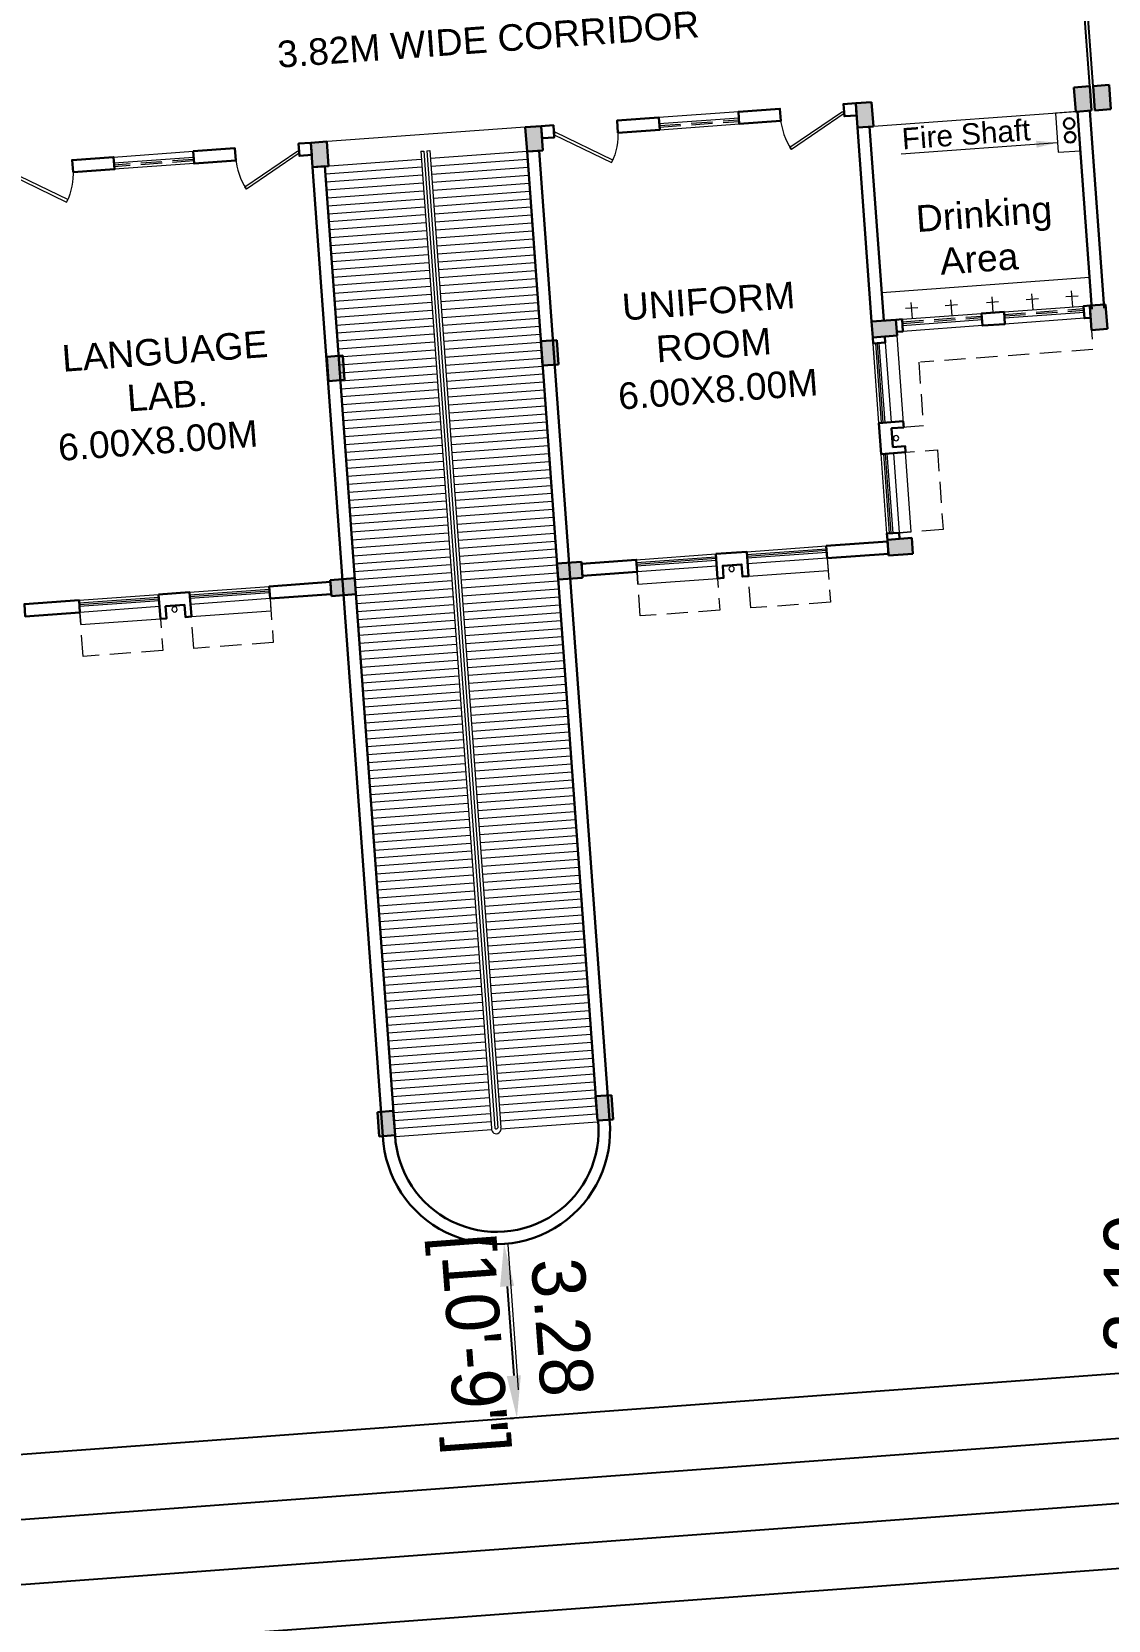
# Model space of a CAD drawing. Extents: x 1465 to 2206, y 779 to 1116.
# Drawn here: x 1610.68 to 1630.92, y 906.98 to 936.85 of the extents above; entities that cross this region are included whole.
import ezdxf

# ---------------------------------------------------------------- set-up
doc = ezdxf.new("R2010")
doc.units = 0
doc.header["$LTSCALE"] = 40
doc.header["$MEASUREMENT"] = 0
doc.header["$PDMODE"] = 32
doc.header["$PDSIZE"] = 0.02
doc.linetypes.add('DASHED', pattern=[0.75, 0.5, -0.25])
doc.layers.get('0').update_dxf_attribs({"linetype": 'CONTINUOUS'})
doc.layers.get('Defpoints').update_dxf_attribs({"linetype": 'CONTINUOUS'})
for name, color, linetype, lineweight in [('CLL LEV.', 252, 'CONTINUOUS', 18), ('COLUMN', 251, 'CONTINUOUS', 30), ('Door', 54, 'CONTINUOUS', 15), ('FIXTURE', 13, 'CONTINUOUS', 9), ('LINE', 242, 'CONTINUOUS', 13), ('PROJECTION', 32, 'DASHED', 13), ('Railing', 22, 'CONTINUOUS', 13), ('RAMP', 252, 'CONTINUOUS', 9), ('Services', 1, 'DASHED', 30), ('VENTILATOR', 6, 'DASHED', 13), ('Wall', 7, 'CONTINUOUS', 30), ('Window', 150, 'CONTINUOUS', 13), ('Window-Wall', 7, 'CONTINUOUS', 13)]:
    doc.layers.add(name, color=color, linetype=linetype, lineweight=lineweight)
for name, color, linetype in [('Dim', 251, 'CONTINUOUS'), ('EXPANSION JOINT', 244, 'CONTINUOUS'), ('Hatch', 251, 'CONTINUOUS'), ('Road', 7, 'CONTINUOUS'), ('Text', 7, 'CONTINUOUS')]:
    doc.layers.add(name, color=color, linetype=linetype)
doc.styles.add('L120', font='simplex.shx', dxfattribs={"height": 3})
doc.styles.get("Standard").update_dxf_attribs({"font": 'txt.shx', "height": 0.03937})
doc.styles.add('Tabrej', font='GOTHIC.TTF')
doc.styles.add('Tabrej.', font='GOTHIC.TTF', dxfattribs={"height": 1})
doc.dimstyles.get("Standard").update_dxf_attribs({"dimtxt": 0.18, "dimasz": 0.18, "dimexe": 0.18, "dimexo": 0.0625, "dimgap": 0.09, "dimtad": 0, "dimtih": 1, "dimtoh": 1, "dimdec": 4, "dimzin": 0, "dimdsep": 46, "dimtxsty": 'Standard', "dimcen": 0.09, "dimadec": 0, "dimazin": 0, "dimtfac": 1, "dimtdec": 4, "dimtofl": 0, "dimtmove": 0, "dimatfit": 3, "dimfxl": 0, "dimtolj": 1, "dimtzin": 0, "dimarcsym": 0})
doc.dimstyles.new('Tabrej', dxfattribs={"dimtxt": 1.8, "dimasz": 1.2, "dimexe": 0.18, "dimexo": 0.0625, "dimgap": 0.09, "dimtad": 0, "dimzin": 0, "dimdsep": 46, "dimtxsty": 'Tabrej', "dimcen": 0.09, "dimclrd": 256, "dimclre": 256, "dimclrt": 7, "dimadec": 0, "dimazin": 0, "dimtfac": 1, "dimtofl": 0, "dimtmove": 0, "dimatfit": 3, "dimfxl": 0, "dimtolj": 1, "dimtzin": 0, "dimlwd": -1, "dimlwe": -1, "dimarcsym": 0})

# ---------------------------------------------------------------- blocks, each defined once
blk = doc.blocks.new('TRACK 23')
at = {"layer": 'Hatch'}
for points in [[(31.558, 39.764), (-7.835, 36.854, 1), (-4.121, -13.409), (35.272, -10.499, 1)], [(31.648, 38.548), (-7.745, 35.637, 1), (-4.211, -12.193), (35.182, -9.282, 1)], [(31.738, 37.331), (-7.655, 34.42, 1), (-4.301, -10.976), (35.092, -8.065, 1)], [(31.828, 36.114), (-7.565, 33.204, 1), (-4.391, -9.759), (35.002, -6.849, 1)]]:
    blk.add_lwpolyline(points, format="xyb", close=True, dxfattribs=at)
blk = doc.blocks.new('COLUMN 546')
at = {"layer": 'Hatch'}
h = blk.add_hatch(color=0, dxfattribs=at)
h.dxf.hatch_style = 1
h.paths.add_polyline_path([(0, 0), (0.3, 0), (0.3, 0.46), (0, 0.46)])
at = {"layer": 'COLUMN'}
for p, q in [((0.3, 0.46), (0, 0.46)), ((0, 0.46), (0, 0)), ((0.3, 0), (0.3, 0.46)), ((0, 0), (0.3, 0))]:
    blk.add_line(p, q, dxfattribs=at)
blk = doc.blocks.new('*U14')
for p, q in [((0, 0), (0, -6)), ((40, 0), (40, -6))]:
    blk.add_line(p, q)
blk.add_lwpolyline([(0, 0), (34.64, 20), (35.52, 18.48), (0.87, -1.52)], close=True)
blk.add_arc((0, 0), 40, 0, 30)
blk = doc.blocks.new('DOOR1')
at = {"layer": 'Door', "xscale": 0.0300000000000013, "yscale": 0.0300000000000013, "zscale": 0.0300000000000013}
blk.add_blockref('*U14', (0, 0.18), dxfattribs=at)
blk = doc.blocks.new('VENT 2')
at = {"layer": 'VENTILATOR', "ltscale": 0.02}
for p, q in [((0, 0.182), (1.5, 0.182)), ((0, 0.152), (1.5, 0.152))]:
    blk.add_line(p, q, dxfattribs=at)
at = {"layer": 'Window-Wall'}
for p, q in [((0, 0.23), (1.5, 0.23)), ((0, 0), (0, 0.23)), ((0, 0.115), (1.5, 0.115)), ((1.5, 0), (0, 0)), ((1.5, 0.23), (1.5, 0))]:
    blk.add_line(p, q, dxfattribs=at)
blk = doc.blocks.new('WINDOW 1')
at = {"layer": 'CLL LEV.'}
for p, q in [((0, -0.23), (0, -0.46)), ((1.5, -0.23), (1.5, -0.46)), ((0, -0.46), (1.5, -0.46))]:
    blk.add_line(p, q, dxfattribs=at)
at = {"layer": 'PROJECTION', "ltscale": 0.02}
for p, q in [((0, -1.06), (0, -0.23)), ((1.5, -0.23), (1.5, -1.06)), ((1.5, -1.06), (0, -1.06))]:
    blk.add_line(p, q, dxfattribs=at)
at = {"layer": 'Window'}
for p, q in [((0, -0.051), (1.5, -0.051)), ((0, -0.081), (1.5, -0.081))]:
    blk.add_line(p, q, dxfattribs=at)
at = {"layer": 'Window-Wall'}
for p, q in [((0, 0), (1.5, 0)), ((0, -0.23), (0, 0)), ((1.5, 0), (1.5, -0.23)), ((0, -0.115), (1.5, -0.115)), ((1.5, -0.23), (0, -0.23))]:
    blk.add_line(p, q, dxfattribs=at)
blk = doc.blocks.new('SHAFT2')
at = {"layer": 'FIXTURE'}
blk.add_circle((0.302, 0.307), 0.05, dxfattribs=at)
at = {"layer": 'Wall'}
blk.add_lwpolyline([(0, 0.585), (0.46, 0.585), (0.46, 0.47), (0.23, 0.47), (0.23, 0.115), (0.46, 0.115), (0.46, 0), (0, 0), (0, 0.585)], dxfattribs=at)
blk = doc.blocks.new('*D49')
at = {"layer": 'Defpoints', "color": 0, "transparency": 16777216}
for p in [(1619.561, 914.055), (1619.804, 910.779), (1619.804, 910.779)]:
    blk.add_point(p, dxfattribs=at)
at = {"layer": 'Dim', "transparency": 16777216}
for p, q in [((1619.499, 914.05), (1619.382, 914.041)), ((1619.62, 913.257), (1619.745, 911.577)), ((1619.741, 910.774), (1619.624, 910.765))]:
    blk.add_line(p, q, dxfattribs=at)
for points in [[(1619.753, 913.267), (1619.487, 913.247), (1619.561, 914.055)], [(1619.878, 911.586), (1619.612, 911.567), (1619.804, 910.779)]]:
    blk.add_solid(points, dxfattribs=at)
at = {"layer": 'Dim', "color": 7, "transparency": 16777216, "insert": (1619.682, 912.417), "char_height": 1, "attachment_point": 5, "rotation": 274.2256, "style": 'Tabrej'}
blk.add_mtext('\\A1;3.28\\P [10\'-9"]', dxfattribs=at)
blk = doc.blocks.new('*D53')
at = {"layer": 'Defpoints', "color": 0, "transparency": 16777216}
for p in [(1635.761, 914.911), (1632.324, 911.723), (1635.761, 911.723)]:
    blk.add_point(p, dxfattribs=at)
at = {"layer": 'Dim', "transparency": 16777216}
for p, q in [((1635.699, 914.911), (1632.144, 914.911)), ((1632.324, 914.111), (1632.324, 912.523)), ((1635.699, 911.723), (1632.144, 911.723))]:
    blk.add_line(p, q, dxfattribs=at)
for points in [[(1632.191, 914.111), (1632.458, 914.111), (1632.324, 914.911)], [(1632.191, 912.523), (1632.458, 912.523), (1632.324, 911.723)]]:
    blk.add_solid(points, dxfattribs=at)
at = {"layer": 'Dim', "color": 7, "transparency": 16777216, "insert": (1632.324, 913.317), "char_height": 1, "attachment_point": 5, "rotation": 90, "style": 'Tabrej'}
blk.add_mtext('\\A1;3.19\\P [10\'-6"]', dxfattribs=at)
blk = doc.blocks.new('567UYH')
at = {"ltscale": 0.05}
blk.add_line((17.4, -20.275), (13.585, -20.275), dxfattribs=at)
at = {"color": 2}
blk.add_line((15.55, -41.212), (15.55, -43.95), dxfattribs=at)
at = {"layer": 'CLL LEV.'}
for p, q in [((23.86, -24.69), (24.09, -24.69)), ((24.09, -26.42), (24.09, -24.69)), ((23.86, -26.42), (24.09, -26.42))]:
    blk.add_line(p, q, dxfattribs=at)
at = {"layer": 'EXPANSION JOINT', "linetype": 'ByBlock', "ltscale": 0.05}
for p, q in [((28.045, -20.275), (28.045, -16.46)), ((28.107, -20.275), (28.107, -16.46))]:
    blk.add_line(p, q, dxfattribs=at)
at = {"layer": 'FIXTURE', "linetype": 'ByBlock', "ltscale": 0.05}
for p, q in [((27.745, -20.735), (23.93, -20.735)), ((23.86, -23.858), (27.78, -23.858)), ((24.285, -24.189), (24.515, -24.189)), ((24.4, -24.39), (24.4, -24.09)), ((25.035, -24.189), (25.265, -24.189)), ((25.15, -24.39), (25.15, -24.09)), ((25.81, -24.189), (26.04, -24.189)), ((25.925, -24.39), (25.925, -24.09)), ((26.56, -24.189), (26.79, -24.189)), ((26.675, -24.39), (26.675, -24.09)), ((27.31, -24.189), (27.54, -24.189)), ((27.425, -24.39), (27.425, -24.09))]:
    blk.add_line(p, q, dxfattribs=at)
at = {"layer": 'LINE', "linetype": 'ByBlock', "ltscale": 0.05}
blk.add_lwpolyline([(27.363, -21.471), (27.78, -21.471), (27.78, -20.735), (27.363, -20.735)], close=True, dxfattribs=at)
at = {"layer": 'PROJECTION', "ltscale": 0.02}
for p, q in [((27.744, -24.62), (27.744, -25.22)), ((24.46, -25.22), (24.46, -26.42)), ((27.744, -25.22), (24.494, -25.22)), ((24.46, -26.42), (23.86, -26.42))]:
    blk.add_line(p, q, dxfattribs=at)
at = {"layer": 'Railing', "ltscale": 0.05}
for p, q in [((15.405, -20.585), (15.465, -20.585)), ((15.405, -20.585), (15.405, -39.007)), ((15.465, -20.585), (15.465, -39.011)), ((15.52, -20.585), (15.52, -39.009)), ((15.52, -20.585), (15.58, -20.585)), ((15.58, -20.585), (15.58, -39.007))]:
    blk.add_line(p, q, dxfattribs=at)
for centre, radius, start, end in [((15.492, -39.026), 0.0896, 167.6437, 12.3563), ((15.492, -38.994), 0.0317, 211.369, 331.8221)]:
    blk.add_arc(centre, radius, start, end, dxfattribs=at)
at = {"layer": 'RAMP', "ltscale": 0.05}
for p, q in [((13.585, -20.735), (15.405, -20.735)), ((15.405, -20.885), (13.585, -20.885)), ((17.4, -20.735), (15.58, -20.735)), ((17.4, -20.885), (15.58, -20.885)), ((15.405, -21.035), (13.585, -21.035)), ((15.405, -21.185), (13.585, -21.185)), ((17.4, -21.035), (15.58, -21.035)), ((17.4, -21.185), (15.58, -21.185)), ((15.405, -21.335), (13.585, -21.335)), ((15.405, -21.485), (13.585, -21.485)), ((17.4, -21.335), (15.58, -21.335)), ((17.4, -21.485), (15.58, -21.485)), ((15.405, -21.635), (13.585, -21.635)), ((15.405, -21.785), (13.585, -21.785)), ((17.4, -21.635), (15.58, -21.635)), ((17.4, -21.785), (15.58, -21.785)), ((15.405, -21.935), (13.585, -21.935)), ((15.405, -22.085), (13.585, -22.085)), ((17.4, -21.935), (15.58, -21.935)), ((17.4, -22.085), (15.58, -22.085)), ((15.405, -22.235), (13.585, -22.235)), ((15.405, -22.385), (13.585, -22.385)), ((17.4, -22.235), (15.58, -22.235)), ((17.4, -22.385), (15.58, -22.385)), ((15.405, -22.535), (13.585, -22.535)), ((15.405, -22.685), (13.585, -22.685)), ((17.4, -22.535), (15.58, -22.535)), ((17.4, -22.685), (15.58, -22.685)), ((15.405, -22.835), (13.585, -22.835)), ((15.405, -22.985), (13.585, -22.985)), ((17.4, -22.835), (15.58, -22.835)), ((17.4, -22.985), (15.58, -22.985)), ((15.405, -23.135), (13.585, -23.135)), ((15.405, -23.285), (13.585, -23.285)), ((17.4, -23.135), (15.58, -23.135)), ((17.4, -23.285), (15.58, -23.285)), ((15.405, -23.435), (13.585, -23.435)), ((15.405, -23.585), (13.585, -23.585)), ((17.4, -23.435), (15.58, -23.435)), ((17.4, -23.585), (15.58, -23.585)), ((15.405, -23.735), (13.585, -23.735)), ((15.405, -23.885), (13.585, -23.885)), ((17.4, -23.735), (15.58, -23.735)), ((17.4, -23.885), (15.58, -23.885)), ((15.405, -24.035), (13.585, -24.035)), ((15.405, -24.185), (13.585, -24.185)), ((17.4, -24.035), (15.58, -24.035)), ((17.4, -24.185), (15.58, -24.185)), ((15.405, -24.335), (13.585, -24.335)), ((15.405, -24.485), (13.585, -24.485)), ((17.4, -24.335), (15.58, -24.335)), ((17.4, -24.485), (15.58, -24.485)), ((15.405, -24.635), (13.585, -24.635)), ((15.405, -24.785), (13.585, -24.785)), ((17.4, -24.635), (15.58, -24.635)), ((17.4, -24.785), (15.58, -24.785)), ((15.405, -24.935), (13.585, -24.935)), ((15.405, -25.085), (13.585, -25.085)), ((17.4, -24.935), (15.58, -24.935)), ((17.4, -25.085), (15.58, -25.085)), ((15.405, -25.235), (13.585, -25.235)), ((15.405, -25.385), (13.585, -25.385)), ((17.4, -25.235), (15.58, -25.235)), ((17.4, -25.385), (15.58, -25.385)), ((15.405, -25.535), (13.585, -25.535)), ((15.405, -25.685), (13.585, -25.685)), ((17.4, -25.535), (15.58, -25.535)), ((17.4, -25.685), (15.58, -25.685)), ((15.405, -25.835), (13.585, -25.835)), ((15.405, -25.985), (13.585, -25.985)), ((17.4, -25.835), (15.58, -25.835)), ((17.4, -25.985), (15.58, -25.985)), ((15.405, -26.135), (13.585, -26.135)), ((15.405, -26.285), (13.585, -26.285)), ((17.4, -26.135), (15.58, -26.135)), ((17.4, -26.285), (15.58, -26.285)), ((15.405, -26.435), (13.585, -26.435)), ((15.405, -26.585), (13.585, -26.585)), ((17.4, -26.435), (15.58, -26.435)), ((17.4, -26.585), (15.58, -26.585)), ((15.405, -26.735), (13.585, -26.735)), ((15.405, -26.885), (13.585, -26.885)), ((17.4, -26.735), (15.58, -26.735)), ((17.4, -26.885), (15.58, -26.885)), ((15.405, -27.035), (13.585, -27.035)), ((15.405, -27.185), (13.585, -27.185)), ((17.4, -27.035), (15.58, -27.035)), ((17.4, -27.185), (15.58, -27.185)), ((15.405, -27.335), (13.585, -27.335)), ((15.405, -27.485), (13.585, -27.485)), ((17.4, -27.335), (15.58, -27.335)), ((17.4, -27.485), (15.58, -27.485)), ((15.405, -27.635), (13.585, -27.635)), ((17.4, -27.635), (15.58, -27.635)), ((15.405, -27.785), (13.585, -27.785)), ((15.405, -27.935), (13.585, -27.935)), ((17.4, -27.785), (15.58, -27.785)), ((17.4, -27.935), (15.58, -27.935)), ((15.405, -28.085), (13.585, -28.085)), ((15.405, -28.235), (13.585, -28.235)), ((17.4, -28.085), (15.58, -28.085)), ((17.4, -28.235), (15.58, -28.235)), ((15.405, -28.385), (13.585, -28.385)), ((15.405, -28.535), (13.585, -28.535)), ((17.4, -28.385), (15.58, -28.385)), ((17.4, -28.535), (15.58, -28.535)), ((15.405, -28.685), (13.585, -28.685)), ((15.405, -28.835), (13.585, -28.835)), ((17.4, -28.685), (15.58, -28.685)), ((17.4, -28.835), (15.58, -28.835)), ((15.405, -28.985), (13.585, -28.985)), ((15.405, -29.135), (13.585, -29.135)), ((17.4, -28.985), (15.58, -28.985)), ((17.4, -29.135), (15.58, -29.135)), ((15.405, -29.285), (13.585, -29.285)), ((15.405, -29.435), (13.585, -29.435)), ((17.4, -29.285), (15.58, -29.285)), ((17.4, -29.435), (15.58, -29.435)), ((15.405, -29.585), (13.585, -29.585)), ((15.405, -29.735), (13.585, -29.735)), ((17.4, -29.585), (15.58, -29.585)), ((17.4, -29.735), (15.58, -29.735)), ((15.405, -29.885), (13.585, -29.885)), ((15.405, -30.035), (13.585, -30.035)), ((17.4, -29.885), (15.58, -29.885)), ((17.4, -30.035), (15.58, -30.035)), ((15.405, -30.185), (13.585, -30.185)), ((15.405, -30.335), (13.585, -30.335)), ((17.4, -30.185), (15.58, -30.185)), ((17.4, -30.335), (15.58, -30.335)), ((15.405, -30.485), (13.585, -30.485)), ((15.405, -30.635), (13.585, -30.635)), ((17.4, -30.485), (15.58, -30.485)), ((17.4, -30.635), (15.58, -30.635)), ((15.405, -30.785), (13.585, -30.785)), ((15.405, -30.935), (13.585, -30.935)), ((17.4, -30.785), (15.58, -30.785)), ((17.4, -30.935), (15.58, -30.935)), ((15.405, -31.085), (13.585, -31.085)), ((15.405, -31.235), (13.585, -31.235)), ((17.4, -31.085), (15.58, -31.085)), ((17.4, -31.235), (15.58, -31.235)), ((15.405, -31.385), (13.585, -31.385)), ((15.405, -31.535), (13.585, -31.535)), ((17.4, -31.385), (15.58, -31.385)), ((17.4, -31.535), (15.58, -31.535)), ((15.405, -31.685), (13.585, -31.685)), ((15.405, -31.835), (13.585, -31.835)), ((17.4, -31.685), (15.58, -31.685)), ((17.4, -31.835), (15.58, -31.835)), ((15.405, -31.985), (13.585, -31.985)), ((15.405, -32.135), (13.585, -32.135)), ((17.4, -31.985), (15.58, -31.985)), ((17.4, -32.135), (15.58, -32.135)), ((15.405, -32.285), (13.585, -32.285)), ((15.405, -32.435), (13.585, -32.435)), ((17.4, -32.285), (15.58, -32.285)), ((17.4, -32.435), (15.58, -32.435)), ((15.405, -32.585), (13.585, -32.585)), ((15.405, -32.735), (13.585, -32.735)), ((17.4, -32.585), (15.58, -32.585)), ((17.4, -32.735), (15.58, -32.735)), ((15.405, -32.885), (13.585, -32.885)), ((15.405, -33.035), (13.585, -33.035)), ((17.4, -32.885), (15.58, -32.885)), ((17.4, -33.035), (15.58, -33.035)), ((15.405, -33.185), (13.585, -33.185)), ((15.405, -33.335), (13.585, -33.335)), ((17.4, -33.185), (15.58, -33.185)), ((17.4, -33.335), (15.58, -33.335)), ((15.405, -33.485), (13.585, -33.485)), ((15.405, -33.635), (13.585, -33.635)), ((17.4, -33.485), (15.58, -33.485)), ((17.4, -33.635), (15.58, -33.635)), ((15.405, -33.785), (13.585, -33.785)), ((15.405, -33.935), (13.585, -33.935)), ((17.4, -33.785), (15.58, -33.785)), ((17.4, -33.935), (15.58, -33.935)), ((15.405, -34.085), (13.585, -34.085)), ((15.405, -34.235), (13.585, -34.235)), ((17.4, -34.085), (15.58, -34.085)), ((17.4, -34.235), (15.58, -34.235)), ((15.405, -34.385), (13.585, -34.385)), ((15.405, -34.535), (13.585, -34.535)), ((17.4, -34.385), (15.58, -34.385)), ((17.4, -34.535), (15.58, -34.535)), ((15.405, -34.685), (13.585, -34.685)), ((15.405, -34.835), (13.585, -34.835)), ((17.4, -34.685), (15.58, -34.685)), ((17.4, -34.835), (15.58, -34.835)), ((15.405, -34.985), (13.585, -34.985)), ((15.405, -35.135), (13.585, -35.135)), ((17.4, -34.985), (15.58, -34.985)), ((17.4, -35.135), (15.58, -35.135)), ((15.405, -35.285), (13.585, -35.285)), ((15.405, -35.435), (13.585, -35.435)), ((17.4, -35.285), (15.58, -35.285)), ((17.4, -35.435), (15.58, -35.435)), ((15.405, -35.585), (13.585, -35.585)), ((15.405, -35.735), (13.585, -35.735)), ((17.4, -35.585), (15.58, -35.585)), ((17.4, -35.735), (15.58, -35.735)), ((15.405, -35.885), (13.585, -35.885)), ((15.405, -36.035), (13.585, -36.035)), ((17.4, -35.885), (15.58, -35.885)), ((17.4, -36.035), (15.58, -36.035)), ((15.405, -36.185), (13.585, -36.185)), ((15.405, -36.335), (13.585, -36.335)), ((17.4, -36.185), (15.58, -36.185)), ((17.4, -36.335), (15.58, -36.335)), ((15.405, -36.485), (13.585, -36.485)), ((15.405, -36.635), (13.585, -36.635)), ((17.4, -36.485), (15.58, -36.485)), ((17.4, -36.635), (15.58, -36.635)), ((15.405, -36.785), (13.585, -36.785)), ((15.405, -36.935), (13.585, -36.935)), ((17.4, -36.785), (15.58, -36.785)), ((17.4, -36.935), (15.58, -36.935)), ((15.405, -37.085), (13.585, -37.085)), ((15.405, -37.235), (13.585, -37.235)), ((17.4, -37.085), (15.58, -37.085)), ((17.4, -37.235), (15.58, -37.235)), ((15.405, -37.385), (13.585, -37.385)), ((15.405, -37.535), (13.585, -37.535)), ((17.4, -37.385), (15.58, -37.385)), ((17.4, -37.535), (15.58, -37.535)), ((15.405, -37.685), (13.585, -37.685)), ((15.405, -37.835), (13.585, -37.835)), ((17.4, -37.685), (15.58, -37.685)), ((17.4, -37.835), (15.58, -37.835)), ((15.405, -37.985), (13.585, -37.985)), ((15.405, -38.135), (13.585, -38.135)), ((17.4, -37.985), (15.58, -37.985)), ((17.4, -38.135), (15.58, -38.135)), ((15.405, -38.285), (13.585, -38.285)), ((15.405, -38.435), (13.585, -38.435)), ((17.4, -38.285), (15.58, -38.285)), ((17.4, -38.435), (15.58, -38.435)), ((15.405, -38.585), (13.585, -38.585)), ((15.405, -38.735), (13.585, -38.735)), ((17.4, -38.585), (15.58, -38.585)), ((17.4, -38.735), (15.58, -38.735)), ((15.405, -38.885), (13.585, -38.885)), ((15.405, -39.035), (13.585, -39.035)), ((17.4, -38.885), (15.58, -38.885)), ((17.4, -39.035), (15.58, -39.035))]:
    blk.add_line(p, q, dxfattribs=at)
at = {"layer": 'Services', "linetype": 'ByBlock', "ltscale": 0.05}
for centre in [(27.607, -20.945), (27.607, -21.205)]:
    blk.add_circle(centre, 0.1, dxfattribs=at)
at = {"layer": 'Wall', "ltscale": 0.05}
for p, q in [((13.355, -20.735), (13.355, -39.007)), ((13.585, -20.735), (13.355, -20.735)), ((13.585, -20.735), (13.585, -39.007)), ((17.4, -20.735), (17.4, -39.007)), ((17.4, -20.735), (17.63, -20.735)), ((17.63, -20.735), (17.63, -39.007)), ((23.63, -24.39), (23.63, -20.735)), ((23.86, -24.39), (23.86, -20.735))]:
    blk.add_line(p, q, dxfattribs=at)
at = {"layer": 'Wall', "linetype": 'ByBlock', "ltscale": 0.05}
for p, q in [((27.78, -20.735), (27.78, -24.458)), ((28.01, -20.735), (28.01, -24.458))]:
    blk.add_line(p, q, dxfattribs=at)
at = {"layer": 'Wall'}
for points in [[(8.855, -20.505), (8.855, -20.275), (9.637, -20.275), (9.637, -20.505), (8.855, -20.505)], [(11.925, -20.505), (11.925, -20.275), (11.137, -20.275), (11.137, -20.505), (11.925, -20.505)], [(13.355, -20.505), (13.355, -20.275), (13.125, -20.275), (13.125, -20.505), (13.355, -20.505)], [(17.7, -20.505), (17.7, -20.275), (17.93, -20.275), (17.93, -20.505), (17.7, -20.505)], [(19.13, -20.505), (19.13, -20.275), (19.918, -20.275), (19.918, -20.505), (19.13, -20.505)], [(22.2, -20.505), (22.2, -20.275), (21.418, -20.275), (21.418, -20.505), (22.2, -20.505)], [(23.63, -20.505), (23.63, -20.275), (23.4, -20.275), (23.4, -20.505), (23.63, -20.505)], [(24.206, -24.39), (24.206, -24.62), (24.09, -24.62), (24.09, -24.39), (24.206, -24.39)], [(26.129, -24.39), (26.129, -24.62), (25.705, -24.62), (25.705, -24.39), (26.129, -24.39)], [(27.745, -24.39), (27.745, -24.62), (27.629, -24.62), (27.629, -24.39), (27.745, -24.39)], [(23.86, -24.69), (23.86, -24.805), (23.63, -24.805), (23.63, -24.69), (23.86, -24.69)], [(8.386, -28.77), (7.355, -28.77), (7.355, -28.54), (8.386, -28.54), (8.386, -28.77)], [(13.125, -28.77), (11.971, -28.77), (11.971, -28.54), (13.125, -28.54), (13.125, -28.77)], [(18.891, -28.77), (17.86, -28.77), (17.86, -28.54), (18.891, -28.54), (18.891, -28.77)], [(23.63, -28.77), (22.476, -28.77), (22.476, -28.54), (23.63, -28.54), (23.63, -28.77)], [(23.86, -28.505), (23.86, -28.39), (23.63, -28.39), (23.63, -28.505), (23.86, -28.505)], [(23.86, -28.39), (23.86, -28.505), (23.63, -28.505), (23.63, -28.39), (23.86, -28.39)]]:
    blk.add_lwpolyline(points, dxfattribs=at)
at = {"layer": 'Wall', "ltscale": 0.05}
for centre, radius, start, end in [((15.492, -39.056), 2.138, 178.6483, 1.3072), ((15.5, -39.048), 1.916, 178.7645, 1.2355)]:
    blk.add_arc(centre, radius, start, end, dxfattribs=at)
at = {"layer": 'Window'}
for p, q in [((23.681, -26.305), (23.681, -24.805)), ((23.711, -26.305), (23.711, -24.805))]:
    blk.add_line(p, q, dxfattribs=at)
at = {"layer": 'Window-Wall'}
for p, q in [((23.63, -26.305), (23.63, -24.805)), ((23.63, -24.805), (23.86, -24.805)), ((23.745, -26.305), (23.745, -24.805)), ((23.86, -24.805), (23.86, -26.305)), ((23.86, -26.305), (23.63, -26.305))]:
    blk.add_line(p, q, dxfattribs=at)
at = {"layer": 'CLL LEV.', "rotation": 89.99999999999993}
blk.add_blockref('WINDOW 1', (23.63, -28.39), dxfattribs=at)
at = {"layer": 'CLL LEV.'}
for p in [(8.386, -28.54), (10.471, -28.54), (18.891, -28.54), (20.976, -28.54)]:
    blk.add_blockref('WINDOW 1', p, dxfattribs=at)
at = {"layer": 'Wall', "xscale": -1, "rotation": 180}
blk.add_blockref('DOOR1', (7.655, -20.275), dxfattribs=at)
at = {"layer": 'Wall', "extrusion": (0, 0, -1), "xscale": -1, "zscale": -1, "rotation": 180}
for name, p in [('VENT 2', (-11.137, -20.275)), ('DOOR1', (-13.125, -20.275))]:
    blk.add_blockref(name, p, dxfattribs=at)
at = {"layer": 'Wall', "color": 7, "extrusion": (0, 0, -1), "zscale": -1}
for p in [(-13.655, -20.735), (-13.665, -24.77), (-13.585, -39.007)]:
    blk.add_blockref('COLUMN 546', p, dxfattribs=at)
at = {"layer": 'Wall', "color": 7, "extrusion": (0, 0, -1), "xscale": -1, "zscale": -1}
for p in [(-17.4, -20.735), (-23.63, -20.735), (-17.4, -24.77), (-17.4, -39.007)]:
    blk.add_blockref('COLUMN 546', p, dxfattribs=at)
at = {"layer": 'Wall', "extrusion": (0, 0, -1), "zscale": -1, "rotation": 180}
for name, p in [('DOOR1', (-17.93, -20.275)), ('VENT 2', (-19.918, -20.275))]:
    blk.add_blockref(name, p, dxfattribs=at)
at = {"layer": 'Wall', "rotation": 180}
blk.add_blockref('DOOR1', (23.4, -20.275), dxfattribs=at)
at = {"layer": 'Wall', "color": 7, "extrusion": (0, 0, -1), "xscale": -1, "zscale": -1}
for p, rotation in [((-28.045, -20.275), 180), ((-28.407, -20.275), 180), ((-23.63, -24.39), 90), ((-28.045, -24.39), 180), ((-17.4, -28.505), 90), ((-23.63, -28.505), 90)]:
    blk.add_blockref('COLUMN 546', p, dxfattribs=dict(at, rotation=rotation))
at = {"layer": 'Wall', "extrusion": (0, 0, -1), "xscale": -1, "zscale": -1}
for p in [(-24.205, -24.62), (-26.129, -24.62)]:
    blk.add_blockref('VENT 2', p, dxfattribs=at)
at = {"layer": 'Wall', "linetype": 'ByBlock', "extrusion": (0, 0, -1), "zscale": -1}
for p, rotation in [((-23.63, -26.305), 180), ((-10.471, -28.54), 269.9999999999397), ((-20.976, -28.54), 269.9999999999397)]:
    blk.add_blockref('SHAFT2', p, dxfattribs=dict(at, rotation=rotation))
at = {"layer": 'Wall', "color": 7, "extrusion": (0, 0, -1), "zscale": -1, "rotation": 270}
blk.add_blockref('COLUMN 546', (-13.585, -28.505), dxfattribs=at)
at = {"layer": 'Text', "attachment_point": 1, "style": 'Tabrej.'}
for s, insert, char_height in [('{\\fArial|b0|i0|c0|p34;3.82M WIDE CORRIDOR}', (12.847, -18.324), 0.5), ('{\\fArial|b0|i0|c0|p34;Fire Shaft}', (24.447, -20.806), 0.4), ('{\\fArial|b0|i0|c0|p34;Drinking\\P  Area}', (24.605, -22.276), 0.5), ('{\\fArial|b0|i0|c0|p34;    UNIFORM\\P       ROOM\\P   6.00X8.00M}', (18.194, -23.534), 0.5), ('{\\fArial|b0|i0|c0|p34;    LANGUAGE\\P          LAB.\\P   6.00X8.00M}', (7.618, -23.734), 0.5)]:
    blk.add_mtext_dynamic_manual_height_columns(s, width=19.98968, gutter_width=5, heights=[0], dxfattribs=dict(at, insert=insert, char_height=char_height))
at = {"layer": 'Dim'}
blk.add_leader([(27.363, -21.29), (24.411, -21.29)], dimstyle='Standard', override={"dimscale": 40, "dimasz": 0.01, "dimgap": 0.09, "dimtad": 0, "dimpost": "'", "dimtxsty": 'L120', "dimarcsym": 1}, dxfattribs=at)

msp = doc.modelspace()

# ---------------------------------------------------------------- block references
at = {"layer": 'Road'}
msp.add_blockref('TRACK 23', (1600.7664, 871.9396), dxfattribs=at)
at = {"layer": 'Window-Wall', "rotation": 4.150590050568498}
msp.add_blockref('567UYH', (1601.1398, 954.0199), dxfattribs=at)

# ---------------------------------------------------------------- dimensions: what is measured, and where the dimension line sits
at = {"layer": 'Dim'}
for base, p1, p2, angle, picture, middle in [((1632.3243, 911.7227), (1635.7612, 914.9112), (1635.7612, 911.7227), 270, '*D53', (1632.3243, 913.3169)), ((1619.8035, 910.7787), (1619.5615, 914.0547), (1619.8035, 910.7787), 274.2256, '*D49', (1619.6825, 912.4167))]:
    dim = msp.add_linear_dim(base=base, p1=p1, p2=p2, angle=angle, text='<>\\P[]', dimstyle='Tabrej', override={"dimtxt": 1, "dimasz": 0.8}, dxfattribs=at)
    dim.commit()
    dim.dimension.update_dxf_attribs({"geometry": picture, "text_midpoint": middle, "dimtype": 161})

doc.saveas('drawing.dxf')
